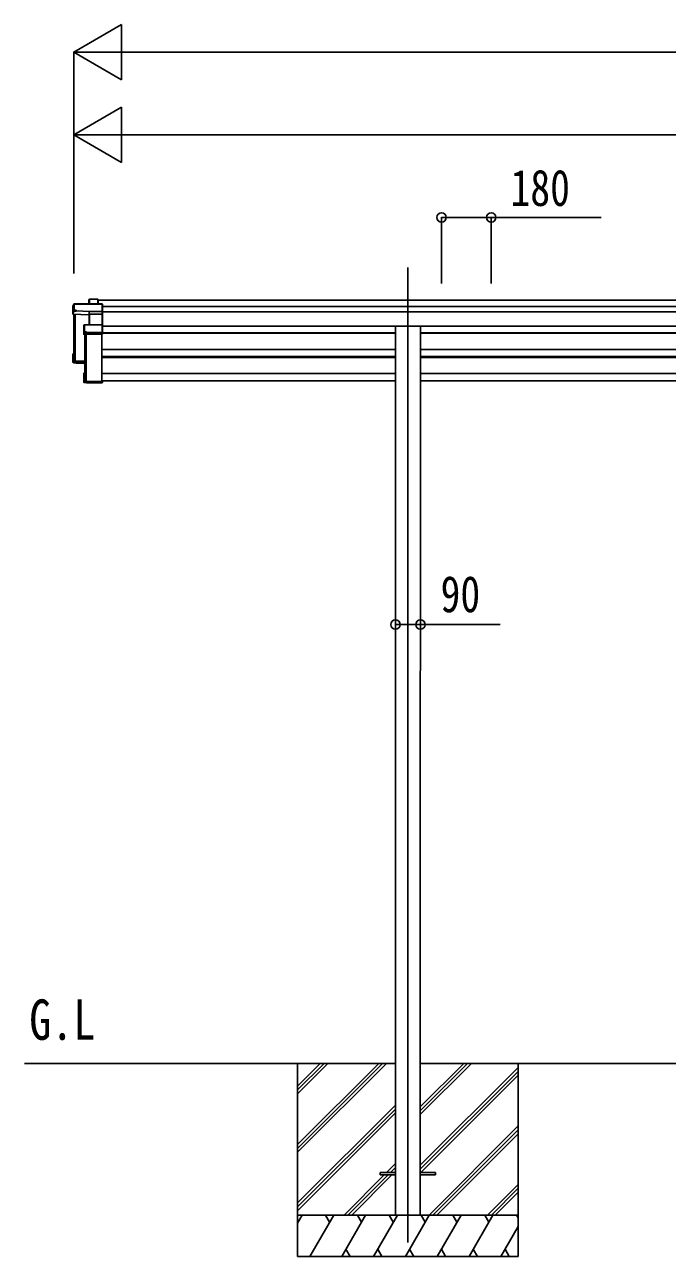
# Model space of a CAD drawing. Units: millimetres, scale not verified. Extents: x -16820 to 16820, y -11880 to 11880.
# Drawn here: x -4652 to -2320, y -8343 to -3872 of the extents above; entities that cross this region are included whole.
import ezdxf
from ezdxf.enums import TextEntityAlignment as Align

# ---------------------------------------------------------------- set-up
doc = ezdxf.new("R2010")
doc.units = ezdxf.units.MM
doc.header["$LTSCALE"] = 40
for name, color, linetype in [('0-2_USER1', 3, 'Continuous'), ('0-3_YKK_12', 2, 'Continuous'), ('0-4_YKK_13', 4, 'Continuous'), ('0-5_YKK_A1', 4, 'Continuous'), ('0-6_YKK_D', 6, 'Continuous')]:
    doc.layers.add(name, color=color, linetype=linetype)
doc.styles.add('ＭＳ ゴシック', font='')
doc.styles.get('ＭＳ ゴシック').set_extended_font_data('MS Gothic')

msp = doc.modelspace()

# ---------------------------------------------------------------- linework, layer by layer
at = {"layer": '0-3_YKK_12'}
for p, q in [((-3261.49, -4753.91), (-3261.49, -5231.65)), ((-3261.49, -5231.65), (-3261.49, -8293.43))]:
    msp.add_line(p, q, dxfattribs=at)
at = {"layer": '0-4_YKK_13'}
for p, q in [((-4418.4, -4871.85), (-4416.65, -4868.87)), ((-4418.4, -4886.17), (-4418.4, -4871.85)), ((-4416.58, -4868.62), (-4418.33, -4871.61)), ((-4416.65, -4868.87), (-4416.65, -4886.17)), ((-4386.59, -4868.37), (-4416.15, -4868.37)), ((-4416.15, -4868.82), (-4416.15, -4868.37)), ((-4385.59, -4869.42), (-4386.44, -4868.48)), ((-4386.44, -4886.17), (-4386.44, -4868.48)), ((-4385.59, -4886.17), (-4385.59, -4869.42)), ((-4477.53, -4922.84), (-4477.53, -4894.21)), ((-4473.58, -4912.34), (-4477.53, -4922.84)), ((-4473.05, -4886.42), (-4477.46, -4893.96)), ((-4473.12, -4908.55), (-4473.58, -4909.34)), ((-4473.58, -4912.34), (-4473.58, -4909.34)), ((-4370.74, -4886.17), (-4472.62, -4886.17)), ((-4472.62, -4886.62), (-4472.62, -4886.17)), ((-4472.62, -4886.62), (-4370.59, -4886.62)), ((-4472.62, -4908.5), (-4472.62, -4886.62)), ((-4465.09, -4910.92), (-4465.09, -4911.46)), ((-4417.08, -4913.01), (-4465.09, -4910.92)), ((-4465.09, -4911.46), (-4417.09, -4913.55)), ((-4417.09, -4913.55), (-4417.09, -4913.55)), ((-4417.09, -4922.92), (-4417.09, -4913.55)), ((-4417.09, -4913.55), (-4370.59, -4913.55)), ((-4370.59, -4913.01), (-4417.08, -4913.01)), ((-4370.59, -4886.62), (-4370.59, -4913.01)), ((-4370.59, -4913.55), (-4370.59, -4922.9)), ((-4370.45, -4913.36), (-4369.59, -4912.64)), ((-4370.44, -4886.29), (-4369.59, -4887.22)), ((-4369.59, -4912.64), (-4369.59, -4887.22)), ((-4369.59, -4922.15), (-4369.59, -4912.64)), ((-4418.49, -4925.41), (-4477.53, -4922.84)), ((-4435.34, -4962.02), (-4437.31, -4963.43)), ((-4370.59, -4961.93), (-4435.05, -4961.93)), ((-4435.05, -4961.93), (-4435.05, -4962.38)), ((-4417.59, -4923.04), (-4418.49, -4925.41)), ((-4418.01, -4961.93), (-4418.01, -4925.72)), ((-4417.98, -4925.83), (-4417.12, -4923.53)), ((-4417.12, -4923.53), (-4417.12, -4961.93)), ((-4370.59, -4922.9), (-4416.62, -4922.9)), ((-4416.62, -4922.9), (-4416.62, -4923.45)), ((-4370.72, -4923.09), (-4369.59, -4922.15)), ((-4370.59, -4923.45), (-4370.59, -4961.93)), ((-4370.59, -4962.38), (-4370.59, -4990.28)), ((-4370.45, -4962.05), (-4369.59, -4962.95)), ((-4369.59, -4962.95), (-4369.59, -4922.15)), ((-4369.59, -4989.92), (-4369.59, -4962.95)), ((-4437.51, -4995.64), (-4437.51, -4963.83)), ((-4436.01, -4991.58), (-4437.51, -4995.64)), ((-4437.01, -4996.14), (-4435.51, -4992.08)), ((-4370.59, -4996.14), (-4437.01, -4996.14)), ((-4435.55, -4987.82), (-4436.01, -4988.61)), ((-4436.01, -4991.58), (-4436.01, -4988.61)), ((-4435.51, -4992.08), (-4427.52, -4992.08)), ((-4427.52, -4987.77), (-4435.05, -4987.77)), ((-4427.52, -4990.28), (-4427.52, -4987.77)), ((-4427.52, -4990.28), (-4427.52, -4990.83)), ((-4370.59, -4990.28), (-4427.52, -4990.28)), ((-4427.52, -4992.08), (-4427.52, -4990.83)), ((-4427.52, -4990.83), (-4370.59, -4990.83)), ((-4370.59, -4990.83), (-4370.59, -4996.14)), ((-4370.59, -4996.14), (-4369.59, -4995.3)), ((-4370.45, -4990.64), (-4369.59, -4989.92)), ((-4369.59, -4995.3), (-4369.59, -4989.92)), ((-4369.59, -4995.3), (-4369.59, -4995.3)), ((-4477.53, -5097.45), (-4477.53, -5068.81)), ((-4476.58, -5069.21), (-4477.41, -5068.48)), ((-4473.59, -5068.45), (-4477.38, -5068.45)), ((-4473.59, -5068.34), (-4477.06, -5068.34)), ((-4476.58, -5069.21), (-4476.58, -5096.45)), ((-4473.59, -5069.21), (-4476.58, -5069.21)), ((-4476.58, -5096.45), (-4433.59, -5098.32)), ((-4473.59, -5073.26), (-4475.08, -5070.7)), ((-4473.59, -5070.7), (-4475.08, -5070.7)), ((-4475.08, -5095.02), (-4475.08, -5070.7)), ((-4433.59, -5096.83), (-4475.08, -5095.02)), ((-4470.74, -5091.74), (-4470.74, -5095.21)), ((-4473.58, -5100.44), (-4477.53, -5097.45)), ((-4473.58, -5100.44), (-4465.09, -5100.81)), ((-4465.09, -5100.81), (-4465.09, -5101.14)), ((-4465.09, -5101.14), (-4437.51, -5102.34)), ((-4465.09, -5101.14), (-4433.59, -5102.51)), ((-4437.51, -5170.25), (-4437.51, -5138.44)), ((-4437.01, -5137.94), (-4433.59, -5137.94)), ((-4433.59, -5138.78), (-4436.57, -5138.78)), ((-4435.07, -5140.28), (-4433.59, -5140.28)), ((-4435.07, -5168.21), (-4435.07, -5140.28)), ((-4437.37, -5170.59), (-4436.57, -5169.71)), ((-4437.31, -5170.65), (-4435.8, -5171.72)), ((-4370.59, -5170.74), (-4437.01, -5170.74)), ((-4437.01, -5170.74), (-4435.51, -5171.82)), ((-4436.57, -5169.71), (-4369.59, -5169.71)), ((-4435.51, -5171.82), (-4427.52, -5171.82)), ((-4371.59, -5168.21), (-4435.07, -5168.21)), ((-4433.17, -5167.47), (-4433.17, -5168.21)), ((-4427.52, -5171.82), (-4427.52, -5172.15)), ((-4427.52, -5172.15), (-4370.59, -5172.15)), ((-4427.52, -5172.15), (-4427.52, -5172.15)), ((-4427.52, -5172.15), (-4370.59, -5172.15)), ((-4369.59, -5163.39), (-4371.59, -5163.39)), ((-4371.59, -5163.84), (-4371.59, -5163.39)), ((-4371.59, -5163.84), (-4371.59, -5168.21)), ((-4369.59, -5163.84), (-4371.59, -5163.84)), ((-4370.59, -5170.74), (-4369.59, -5169.71)), ((-4370.59, -5172.15), (-4370.59, -5170.74)), ((-4370.45, -5172.02), (-4369.59, -5171.13)), ((-4369.59, -5163.39), (-4369.59, -5163.84)), ((-4369.59, -5163.84), (-4369.59, -5169.71)), ((-3361.49, -8038.93), (-3361.49, -8047.93)), ((-3361.49, -8038.93), (-3306.49, -8038.93)), ((-3361.49, -8047.93), (-3306.49, -8047.93)), ((-3216.49, -8038.93), (-3161.49, -8038.93)), ((-3216.49, -8047.93), (-3161.49, -8047.93)), ((-3161.49, -8038.93), (-3161.49, -8047.93))]:
    msp.add_line(p, q, dxfattribs=at)
for points in [[(-4416.15, -4886.17), (-4416.15, -4868.82), (-4386.8, -4868.82), (-4386.8, -4886.17)], [(-4477.53, -4894.21), (-4473.12, -4886.67), (-4473.12, -4908.55)], [(-4473.58, -4912.34), (-4465.09, -4912.71), (-4465.09, -4911.46)], [(-4465.09, -4910.92), (-4465.09, -4908.5), (-4472.62, -4908.5)], [(-4437.51, -4963.83), (-4435.55, -4962.43), (-4435.55, -4987.82)], [(-4435.05, -4987.77), (-4435.05, -4962.38), (-4370.59, -4962.38)], [(-4417.09, -4922.92), (-4417.09, -4922.93), (-4417.09, -4922.93)], [(-4416.62, -4961.93), (-4416.62, -4923.45), (-4370.59, -4923.45)], [(-4433.59, -5099.36), (-4477.53, -5097.45), (-4477.53, -5097.45), (-4476.58, -5096.45)], [(-4437.37, -5138.06), (-4436.57, -5138.78), (-4436.57, -5169.71)], [(-4369.59, -5169.71), (-4369.59, -5169.71), (-4369.59, -5171.13)]]:
    msp.add_lwpolyline(points, dxfattribs=at)
for centre, radius, start, end in [((-4416.26, -4870.22), 1.41, 85.38783, 105.84391), ((-4416.15, -4868.87), 0.494, 149.67684, 180.01902), ((-4416.15, -4868.87), 0.5, 90, 149.66687), ((-4472.73, -4888.03), 1.41, 85.38783, 105.84391), ((-4472.73, -4909.91), 1.41, 85.38783, 105.84391), ((-4472.62, -4886.67), 0.494, 149.67684, 180.01902), ((-4472.62, -4886.67), 0.5, 90, 149.66687), ((-4435.05, -4962.43), 0.498, 125.56678, 179.8201), ((-4435.16, -4963.79), 1.41, 85.38783, 105.84391), ((-4435.05, -4962.43), 0.5, 90, 125.54593), ((-4417.62, -4923.54), 0.502, 0.6157, 87.19354), ((-4417.49, -4923.41), 0.63, 355.28892, 50.49396), ((-4435.16, -4989.18), 1.41, 85.38783, 105.84391)]:
    msp.add_arc(centre, radius, start, end, dxfattribs=at)
for centre, major_axis, ratio, start_param, end_param in [((-4417.92, -4871.9), (-0.257, 0.444), 0.891995, 0.2825853, 0.9960465), ((-4386.8, -4868.87), (0.499, 0.499), 0.052408, 0.7330383, 1.5184364), ((-4386.09, -4868.87), (0.499, -0.499), 0.052408, 2.4085544, 3.1939525), ((-4417.08, -4913.06), (0.011, 0.5), 0.002284, 1.4661262, 2.9758193), ((-4370.8, -4886.67), (0.372, 0.372), 0.900404, 0.0523599, 0.837758), ((-4370.09, -4886.67), (-0.372, 0.372), 0.900404, 6.2308254, 7.0162236), ((-4370.09, -4913.06), (-0.372, 0.372), 0.900404, 0.7330383, 1.4878932), ((-4370.09, -4913.06), (0.498, 0.498), 0.083094, 2.3038346, 3.0586895), ((-4418.48, -4925.83), (0.495, -0.086), 0.832908, 0.2017128, 1.7252301), ((-4416.6, -4923.09), (1, -0.045), 0.165035, 2.0927496, 3.0878869), ((-4416.62, -4923.58), (0.5, -0.046), 0.224394, 2.093456, 3.1010707), ((-4416.62, -4923.07), (1, 0), 0.165356, 1.5707963, 2.0604871), ((-4416.6, -4923.09), (1, -0.045), 0.165035, 2.0898554, 2.0927496), ((-4416.62, -4923.56), (0.5, 0), 0.226184, 1.5707963, 2.0728914), ((-4371.09, -4923.4), (0.498, 0.498), 0.083094, 5.4454273, 6.2002822), ((-4371.09, -4923.4), (-0.372, 0.372), 0.900404, 3.8746309, 4.6294858), ((-4370.09, -4962.43), (-0.5, 0.5), 0.02182, 5.550147, 6.3050019), ((-4370.09, -4962.43), (-0.372, 0.372), 0.900404, 6.2613687, 7.0162236), ((-4437.04, -4963.85), (-0.169, 0.473), 0.931403, 0.4203333, 1.203868), ((-4437.04, -4995.72), (-0.289, 0.44), 0.847113, 0.9113503, 1.694885), ((-4437.04, -4995.72), (0.498, -0.074), 0.830741, 4.1047896, 4.8883243), ((-4435.51, -4991.58), (0.479, 0.147), 0.993384, 2.8453888, 4.4124582), ((-4370.09, -4990.34), (-0.372, 0.372), 0.900404, 0.7330383, 1.4878932), ((-4370.09, -4990.34), (0.498, 0.498), 0.083094, 2.3038346, 3.0586895), ((-4477.05, -5068.76), (0.257, 0.444), 0.891995, 1.432085, 2.1455462), ((-4477.05, -5068.77), (0.491, 0.117), 0.873782, 2.089881, 2.161818), ((-4477.01, -5068.84), (0.474, -0.272), 0.885613, 2.0407293, 2.8261274), ((-4437.04, -5138.36), (0.289, 0.44), 0.847113, 1.4467076, 2.2302423), ((-4437.04, -5138.36), (0.498, 0.074), 0.830741, 1.394861, 2.1783957), ((-4437.04, -5170.22), (0.169, 0.473), 0.931403, 1.9377246, 2.7212593), ((-4437.04, -5170.22), (-0.255, 0.46), 0.938446, 1.8784237, 2.6619584), ((-4435.51, -5171.32), (0.479, 0.147), 0.993384, 3.7907337, 4.4124582), ((-4370.09, -5171.65), (0.5, 0.5), 0.02182, 3.119776, 3.8746309)]:
    msp.add_ellipse(centre, major_axis=major_axis, ratio=ratio, start_param=start_param, end_param=end_param, dxfattribs=at)
at = {"layer": '0-5_YKK_A1'}
for p, q in [((-4385.59, -4872.22), (1171.01, -4872.22)), ((-4369.59, -4895.1), (1171.01, -4895.1)), ((-4369.59, -4915.25), (1171.01, -4915.25)), ((-4473.59, -4923.01), (-4473.59, -5093.58)), ((-4472.09, -4923.08), (-4472.09, -5093.58)), ((-4471.58, -4923.1), (-4471.58, -5090.91)), ((-4468.46, -4923.24), (-4468.46, -5093.88)), ((-4433.59, -4996.14), (-4433.59, -5167.18)), ((-4432.09, -4996.14), (-4432.09, -5167.18)), ((-4428.46, -4996.14), (-4428.46, -5167.47)), ((-4372.09, -5167.47), (-4372.09, -4996.14)), ((-4369.59, -4966.46), (1171.01, -4966.46)), ((-4369.59, -4990.78), (-3306.67, -4990.78)), ((-3306.69, -4992.37), (-4369.59, -4992.37)), ((-4227.54, -4990.78), (-4227.54, -4992.37)), ((-4219.39, -4990.78), (-4219.39, -4992.37)), ((-4047.54, -4990.78), (-4047.54, -4992.37)), ((-4039.39, -4990.78), (-4039.39, -4992.37)), ((-3867.54, -4990.78), (-3867.54, -4992.37)), ((-3859.39, -4990.78), (-3859.39, -4992.37)), ((-3687.54, -4990.78), (-3687.54, -4992.37)), ((-3679.39, -4990.78), (-3679.39, -4992.37)), ((-3507.54, -4990.78), (-3507.54, -4992.37)), ((-3499.39, -4990.78), (-3499.39, -4992.37)), ((-3327.54, -4990.78), (-3327.54, -4992.37)), ((-3319.39, -4990.78), (-3319.39, -4992.37)), ((-3216.29, -4992.37), (-6.69, -4992.37)), ((-3216.27, -4990.78), (-6.67, -4990.78)), ((-3147.54, -4990.78), (-3147.54, -4992.37)), ((-3139.39, -4990.78), (-3139.39, -4992.37)), ((-2967.54, -4990.78), (-2967.54, -4992.37)), ((-2959.39, -4990.78), (-2959.39, -4992.37)), ((-2787.54, -4990.78), (-2787.54, -4992.37)), ((-2779.39, -4990.78), (-2779.39, -4992.37)), ((-2607.54, -4990.78), (-2607.54, -4992.37)), ((-2599.39, -4990.78), (-2599.39, -4992.37)), ((-2427.54, -4990.78), (-2427.54, -4992.37)), ((-2419.39, -4990.78), (-2419.39, -4992.37)), ((-4372.09, -5051.15), (-3306.68, -5051.08)), ((-6.69, -5051.15), (-3216.3, -5050.93)), ((-4473.29, -5093.88), (-4472.39, -5093.88)), ((-4471.58, -5090.91), (-4468.68, -5093.79)), ((-4468.46, -5093.88), (-4433.59, -5093.88)), ((-4468.46, -5093.88), (-4433.59, -5093.88)), ((-4372.09, -5077.39), (-3306.68, -5077.39)), ((-3306.69, -5080.1), (-4372.09, -5080.1)), ((-4227.54, -5077.39), (-4227.54, -5080.1)), ((-4219.39, -5077.39), (-4219.39, -5080.1)), ((-4047.54, -5077.39), (-4047.54, -5080.1)), ((-4039.39, -5077.39), (-4039.39, -5080.1)), ((-3867.54, -5077.39), (-3867.54, -5080.1)), ((-3859.39, -5077.39), (-3859.39, -5080.1)), ((-3687.54, -5077.39), (-3687.54, -5080.1)), ((-3679.39, -5077.39), (-3679.39, -5080.1)), ((-3507.54, -5077.39), (-3507.54, -5080.1)), ((-3499.39, -5077.39), (-3499.39, -5080.1)), ((-3327.54, -5077.39), (-3327.54, -5080.1)), ((-3319.39, -5077.39), (-3319.39, -5080.1)), ((-3216.3, -5077.39), (-6.69, -5077.39)), ((-6.69, -5080.1), (-3216.29, -5080.1)), ((-3147.54, -5077.39), (-3147.54, -5080.1)), ((-3139.39, -5077.39), (-3139.39, -5080.1)), ((-2967.54, -5077.39), (-2967.54, -5080.1)), ((-2959.39, -5077.39), (-2959.39, -5080.1)), ((-2787.54, -5077.39), (-2787.54, -5080.1)), ((-2779.39, -5077.39), (-2779.39, -5080.1)), ((-2607.54, -5077.39), (-2607.54, -5080.1)), ((-2599.39, -5077.39), (-2599.39, -5080.1)), ((-2427.54, -5077.39), (-2427.54, -5080.1)), ((-2419.39, -5077.39), (-2419.39, -5080.1)), ((-3306.69, -5138.67), (-4372.09, -5138.67)), ((-6.69, -5138.67), (-3216.29, -5138.67)), ((-4433.29, -5167.47), (-4432.39, -5167.47)), ((-4431.58, -5164.5), (-4428.68, -5167.39)), ((-4428.46, -5167.47), (-4372.09, -5167.47)), ((-4371.59, -5164.75), (-4372.09, -5164.75)), ((-3306.69, -5164.75), (-4369.59, -5164.75)), ((-6.69, -5164.74), (-3216.29, -5164.76)), ((-4651.72, -7643.43), (-3306.49, -7643.43)), ((-3661.49, -7643.43), (-3661.49, -8343.43)), ((-3661.49, -7937.4), (-3367.51, -7643.43)), ((-3661.49, -7951.55), (-3353.37, -7643.43)), ((-3661.49, -7965.69), (-3339.22, -7643.43)), ((-3661.49, -7725.27), (-3579.64, -7643.43)), ((-3661.49, -7739.41), (-3565.5, -7643.43)), ((-3661.49, -7753.56), (-3551.36, -7643.43)), ((-3216.49, -7643.43), (-6.49, -7643.43)), ((-3216.49, -7829.06), (-3030.86, -7643.43)), ((-3216.49, -7814.92), (-3045, -7643.43)), ((-3216.49, -7800.77), (-3059.14, -7643.43)), ((-2861.49, -7643.43), (-2861.49, -8343.43)), ((-3216.49, -8012.9), (-2861.49, -7657.91)), ((-3216.49, -8027.05), (-2861.49, -7672.05)), ((-3214.23, -8038.93), (-2861.49, -7686.19)), ((-3661.49, -8149.54), (-3306.49, -7794.54)), ((-3661.49, -8163.68), (-3306.49, -7808.68)), ((-3661.49, -8177.82), (-3306.49, -7822.82)), ((-3184.88, -8193.43), (-2861.49, -7870.04)), ((-3170.74, -8193.43), (-2861.49, -7884.18)), ((-3156.59, -8193.43), (-2861.49, -7898.32)), ((-3493.25, -8193.43), (-3347.75, -8047.93)), ((-3479.1, -8193.43), (-3333.6, -8047.93)), ((-3464.96, -8193.43), (-3319.46, -8047.93)), ((-3338.75, -8038.93), (-3306.49, -8006.67)), ((-3324.6, -8038.93), (-3306.49, -8020.81)), ((-3310.46, -8038.93), (-3306.49, -8034.95)), ((-2972.75, -8193.43), (-2861.49, -8082.17)), ((-2958.61, -8193.43), (-2861.49, -8096.31)), ((-2944.46, -8193.43), (-2861.49, -8110.45)), ((-2861.49, -8193.43), (-3661.49, -8193.43)), ((-3661.49, -8222.37), (-3644.78, -8193.43)), ((-3659.78, -8219.41), (-3661.49, -8216.45)), ((-3616.94, -8343.43), (-3530.34, -8193.43)), ((-3545.34, -8219.41), (-3560.34, -8193.43)), ((-3501.47, -8343.43), (-3414.87, -8193.43)), ((-3429.87, -8219.41), (-3444.87, -8193.43)), ((-3386, -8343.43), (-3299.4, -8193.43)), ((-3314.4, -8219.41), (-3329.4, -8193.43)), ((-3270.53, -8343.43), (-3183.93, -8193.43)), ((-3198.93, -8219.41), (-3213.93, -8193.43)), ((-3155.06, -8343.43), (-3068.46, -8193.43)), ((-3083.46, -8219.41), (-3098.46, -8193.43)), ((-3039.59, -8343.43), (-2952.99, -8193.43)), ((-2967.99, -8219.41), (-2982.99, -8193.43)), ((-2861.49, -8203.87), (-2867.52, -8193.43)), ((-2924.12, -8343.43), (-2861.49, -8234.94)), ((-3661.49, -8343.43), (-2861.49, -8343.43)), ((-3486.47, -8317.45), (-3471.47, -8343.43)), ((-3371, -8317.45), (-3356, -8343.43)), ((-3255.53, -8317.45), (-3240.53, -8343.43)), ((-3140.06, -8317.45), (-3125.06, -8343.43)), ((-3024.59, -8317.45), (-3009.59, -8343.43)), ((-2909.12, -8317.45), (-2894.12, -8343.43))]:
    msp.add_line(p, q, dxfattribs=at)
for points in [[(-3306.69, -4966.46), (-3306.49, -7468.43), (-3306.49, -8193.43)], [(-3216.29, -4966.46), (-3216.49, -7468.43), (-3216.49, -8193.43)]]:
    msp.add_lwpolyline(points, dxfattribs=at)
for centre, radius, start, end in [((-4473.29, -5093.58), 0.299, 180.1578, 270.15693), ((-4472.39, -5093.58), 0.299, 269.84307, 359.8422), ((-4471.79, -5091.12), 0.3, 45.07151, 179.70637), ((-4468.46, -5093.58), 0.301, 225.19514, 270.02698), ((-4433.29, -5167.18), 0.299, 180.1578, 270.15693), ((-4432.39, -5167.18), 0.299, 269.84307, 359.8422), ((-4431.79, -5164.72), 0.3, 45.07151, 179.70637), ((-4428.46, -5167.17), 0.301, 225.19514, 270.02698)]:
    msp.add_arc(centre, radius, start, end, dxfattribs=at)
at = {"layer": '0-6_YKK_D'}
for p, q in [((-4473.59, -3972.22), (-4300.38, -3872.22)), ((-4300.38, -4072.22), (-4300.38, -3872.22)), ((-4473.59, -4776.13), (-4473.59, -3971.22)), ((-4473.59, -3972.22), (-4300.38, -4072.22)), ((-4473.59, -3972.22), (-4127.18, -3972.22)), ((-4273.59, -3972.22), (6630.51, -3972.22)), ((-4473.59, -4272.22), (-4300.38, -4172.22)), ((-4300.38, -4372.22), (-4300.38, -4172.22)), ((-4473.59, -4776.13), (-4473.59, -4271.22)), ((-4473.59, -4272.22), (-4300.38, -4372.22)), ((-4473.59, -4272.22), (-4127.18, -4272.22)), ((-4273.59, -4272.22), (978.51, -4272.22)), ((-3139.39, -4811.37), (-3139.39, -4571.22)), ((-2959.39, -4811.37), (-2959.39, -4571.22))]:
    msp.add_line(p, q, dxfattribs=at)
for points in [[(-3139.39, -4572.22), (-2959.39, -4572.22), (-2560.55, -4572.22)], [(-3306.69, -6050.2), (-3216.29, -6050.2), (-2926.42, -6050.2)]]:
    msp.add_lwpolyline(points, dxfattribs=at)
for centre in [(-3139.39, -4572.22), (-2959.39, -4572.22), (-3306.69, -6050.2), (-3216.29, -6050.2)]:
    msp.add_circle(centre, 17, dxfattribs=at)

# ---------------------------------------------------------------- texts
at = {"layer": '0-2_USER1', "style": 'ＭＳ ゴシック', "width": 0.8}
msp.add_text('G.L', height=146.6, dxfattribs=at).set_placement((-4634.86, -7601.31), align=Align.BOTTOM_LEFT)
at = {"layer": '0-6_YKK_D', "style": 'ＭＳ ゴシック', "width": 0.8}
for s, p in [('180', (-2889.17, -4570)), ('90', (-3142.96, -6044.86))]:
    msp.add_text(s, height=132, dxfattribs=at).set_placement(p, align=Align.BOTTOM_LEFT)

doc.saveas('drawing.dxf')
